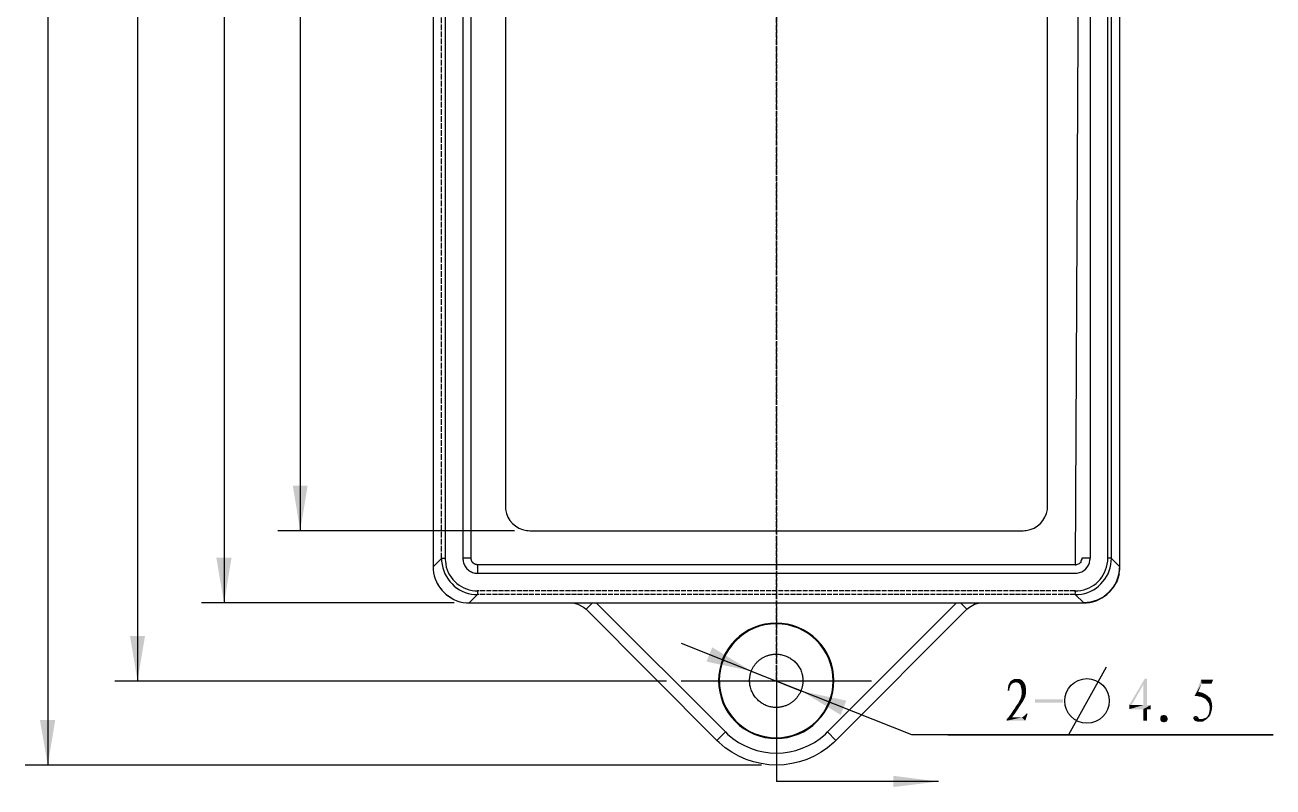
# Model space of a CAD drawing. Header units: millimetres. Extents: x 67 to 592, y -195 to 280.
# Drawn here: x 142.7 to 246.3, y -14.5 to 48.8 of the extents above; entities that cross this region are included whole.
import ezdxf

# ---------------------------------------------------------------- set-up
doc = ezdxf.new("R2010")
doc.units = ezdxf.units.MM
doc.linetypes.add('PDF_IMPORT', pattern=[1, 0.8, -0.2])
doc.layers.add('PDF_图层 1', color=7, linetype='Continuous', true_color=0x231f20)

msp = doc.modelspace()

# ---------------------------------------------------------------- linework, layer by layer
at = {"layer": 'PDF_图层 1', "color": 7, "linetype": 'PDF_IMPORT', "lineweight": -3, "ltscale": 0.486667}
msp.add_lwpolyline([(205.12, 133.04), (205.12, 126.78), (205.12, -7.75)], dxfattribs=at)
at = {"layer": 'PDF_图层 1', "color": 7, "lineweight": -3}
for points in [[(144.62, 131.29), (144.62, 59.33), (144.62, -12.66)], [(152.07, 124.32), (152.07, 59.33), (152.07, -5.66)], [(179.78, 4.53), (179.78, 114.14), (179.07, 114.14), (179.07, 4.53)], [(230.46, 114.14), (229.92, 3.99), (230.01, 3.99)], [(231.17, 114.14), (231.17, 4.53), (230.46, 4.53), (230.46, 4.45)], [(165.58, 111.82), (165.58, 59.33), (165.58, 6.82)], [(182.63, 109.82), (182.63, 8.82)], [(159.26, 59.33), (159.26, 0.83)], [(183.36, 6.82), (163.72, 6.82)], [(184.63, 6.82), (225.61, 6.82)], [(177.35, 4.53), (177.41, 4.53)], [(177.44, 4.53), (177.52, 4.53), (177.61, 4.53)], [(230.38, 4.19), (230.32, 4.13)], [(230.4, 4.28), (230.38, 4.19)], [(230.43, 4.36), (230.4, 4.28)], [(230.46, 4.45), (230.43, 4.36)], [(232.8, 4.53), (232.72, 4.53), (232.63, 4.53)], [(232.89, 4.53), (232.83, 4.53)], [(232.94, 4.5), (233.62, 3.82)], [(229.92, 3.99), (180.31, 3.99), (180.31, 3.29), (229.92, 3.29)], [(230.09, 4.02), (230.01, 3.99)], [(230.18, 4.05), (230.09, 4.02)], [(230.24, 4.08), (230.18, 4.05)], [(230.32, 4.13), (230.24, 4.08)], [(233.57, 3.23), (233.4, 2.67)], [(233.11, 2.16), (232.75, 1.71)], [(233.4, 2.67), (233.11, 2.16)], [(180.31, 1.51), (179.61, 0.83)], [(180.31, 1.82), (180.31, 1.74)], [(180.31, 1.74), (180.31, 1.65)], [(180.31, 1.65), (180.31, 1.6)], [(229.92, 1.74), (229.92, 1.65)], [(229.92, 1.65), (229.92, 1.6)], [(231.76, 1.06), (231.19, 0.89)], [(232.3, 1.34), (231.76, 1.06)], [(232.75, 1.71), (232.3, 1.34)], [(178.37, 0.83), (157.37, 0.83)], [(188.24, 0.83), (188.64, 0.72), (189.09, 0.47), (189.32, 0.3)], [(189.85, 0.83), (189.32, 0.3)], [(189.32, 0.3), (200.18, -10.6)], [(190.16, 0.83), (200.89, -9.89)], [(220.08, 0.83), (209.35, -9.89)], [(210.06, -10.6), (220.92, 0.3), (221.15, 0.47), (221.57, 0.72), (222, 0.83)], [(220.39, 0.83), (220.92, 0.3)], [(231.19, 0.89), (230.63, 0.83)], [(197.22, -2.52), (205.12, -5.66)], [(203.03, -4.84), (205.12, -5.66)], [(232.49, -4.5), (229.36, -10.14)], [(195.98, -5.66), (150.2, -5.66)], [(219.34, -10.14), (246.35, -10.14), (216.35, -10.14), (205.12, -5.66), (197.22, -5.66)], [(205.12, -5.66), (207.21, -6.5)], [(213.02, -5.66), (205.12, -5.66), (205.12, -13.56)], [(205.12, -7.75), (205.12, -14.01)], [(203.88, -12.66), (142.73, -12.66)], [(218.58, -14.01), (205.12, -14.01)]]:
    msp.add_lwpolyline(points, dxfattribs=at)
at = {"layer": 'PDF_图层 1', "color": 7, "linetype": 'PDF_IMPORT', "lineweight": -3, "ltscale": 0.597514}
msp.add_lwpolyline([(205.12, -5.66), (205.12, -5.43), (205.12, 124.07), (205.12, 124.32)], dxfattribs=at)
at = {"layer": 'PDF_图层 1', "color": 7, "lineweight": -3}
for points in [[(232.94, 4.5), (232.94, 114.14), (232.92, 114.36, 0.369815), (230.18, 117.13), (229.92, 117.13)], [(177.3, 114.14), (176.62, 114.81), (176.62, 3.82), (176.62, 3.6, 0.365179), (179.38, 0.83), (179.61, 0.83)], [(176.62, 3.82), (177.3, 4.5), (177.32, 4.28, 0.365135), (180.06, 1.51), (180.31, 1.51)], [(230.63, 0.83), (229.92, 1.51), (230.18, 1.51, 0.36507), (232.92, 4.28), (232.94, 4.5)], [(179.61, 0.83), (230.63, 0.83), (230.86, 0.83, 0.365306), (233.62, 3.6), (233.62, 3.82)], [(200.38, -5.63, 0.416452), (205.09, -10.37, 2.413993), (200.37, -5.63)]]:
    msp.add_lwpolyline(points, format="xyb", dxfattribs=at)
at = {"layer": 'PDF_图层 1', "color": 7, "linetype": 'PDF_IMPORT', "lineweight": -3, "ltscale": 0.585}
msp.add_lwpolyline([(177.3, 4.5), (177.3, 114.14)], dxfattribs=at)
at = {"layer": 'PDF_图层 1', "color": 7, "linetype": 'PDF_IMPORT', "lineweight": -3, "ltscale": 0.004167}
msp.add_lwpolyline([(176.98, 2.41), (177.04, 2.3), (177.49, 1.71), (178.09, 1.26), (178.2, 1.17)], dxfattribs=at)
at = {"layer": 'PDF_图层 1', "color": 7, "linetype": 'PDF_IMPORT', "lineweight": -3, "ltscale": 0.504986}
for points in [[(229.92, 1.82), (180.31, 1.82)], [(229.92, 1.51), (180.31, 1.51)]]:
    msp.add_lwpolyline(points, dxfattribs=at)
at = {"layer": 'PDF_图层 1', "color": 7, "lineweight": -3}
for points in [[(205.09, -10.43, 0.414706), (209.89, -5.63, 0.415926), (205.09, -0.86, 0.41716), (200.32, -5.63, 0.415926)], [(200.35, -10.76), (200.18, -10.6), (200.89, -9.89), (201.06, -10.06, 0.389517), (209.18, -10.06), (209.35, -9.89), (210.06, -10.6), (209.89, -10.76, -0.393065)]]:
    msp.add_lwpolyline(points, format="xyb", close=True, dxfattribs=at)
msp.add_circle((230.9, -7.31), 1.85, dxfattribs=at)
for points, knots in [([(233.57, 3.23), (233.58, 3.43), (233.6, 3.63), (233.62, 3.82), (233.62, 40.82), (233.62, 77.82), (233.62, 114.81), (233.62, 114.9), (233.62, 114.98), (233.62, 115.07), (233.48, 116.52), (232.33, 117.71), (230.86, 117.8), (230.78, 117.81), (230.71, 117.82), (230.63, 117.83)], [0, 0, 0, 0, 1, 1, 1, 2, 2, 2, 3, 3, 3, 4, 4, 4, 5, 5, 5, 5]), ([(232.63, 4.53), (232.63, 41.07), (232.63, 77.6), (232.63, 114.14), (232.63, 114.21), (232.63, 114.29), (232.63, 114.36), (232.49, 115.67), (231.49, 116.73), (230.15, 116.82), (230.08, 116.83), (230, 116.83), (229.92, 116.84)], [0, 0, 0, 0, 1, 1, 1, 2, 2, 2, 3, 3, 3, 4, 4, 4, 4]), ([(177.61, 114.14), (177.61, 77.6), (177.61, 41.07), (177.61, 4.53), (177.62, 4.45), (177.62, 4.36), (177.63, 4.28), (177.71, 2.96), (178.8, 1.95), (180.09, 1.82), (180.16, 1.82), (180.24, 1.82), (180.31, 1.82)], [0, 0, 0, 0, 1, 1, 1, 2, 2, 2, 3, 3, 3, 4, 4, 4, 4]), ([(227.61, 8.82), (227.61, 42.49), (227.61, 76.15), (227.61, 109.82), (227.61, 109.9), (227.61, 109.99), (227.61, 110.07), (227.45, 111.01), (226.8, 111.65), (225.86, 111.82), (225.78, 111.82), (225.69, 111.82), (225.61, 111.82)], [0, 0, 0, 0, 1, 1, 1, 2, 2, 2, 3, 3, 3, 4, 4, 4, 4]), ([(182.63, 8.82), (182.63, 8.74), (182.63, 8.67), (182.63, 8.59), (182.75, 7.66), (183.46, 6.98), (184.38, 6.84), (184.46, 6.83), (184.55, 6.83), (184.63, 6.82)], [0, 0, 0, 0, 1, 1, 1, 2, 2, 2, 3, 3, 3, 3]), ([(225.61, 6.82), (225.69, 6.83), (225.78, 6.83), (225.86, 6.84), (226.78, 6.98), (227.49, 7.66), (227.61, 8.59), (227.61, 8.67), (227.61, 8.74), (227.61, 8.82)], [0, 0, 0, 0, 1, 1, 1, 2, 2, 2, 3, 3, 3, 3]), ([(229.92, 1.74), (229.92, 1.76), (229.92, 1.79), (229.92, 1.82), (230, 1.82), (230.08, 1.82), (230.15, 1.82), (231.5, 1.97), (232.45, 2.93), (232.63, 4.28), (232.63, 4.36), (232.63, 4.45), (232.63, 4.53)], [0, 0, 0, 0, 1, 1, 1, 2, 2, 2, 3, 3, 3, 4, 4, 4, 4]), ([(229.92, 3.29), (229.98, 3.29), (230.04, 3.29), (230.09, 3.29), (230.64, 3.37), (231.08, 3.8), (231.14, 4.36), (231.15, 4.42), (231.16, 4.47), (231.17, 4.53)], [0, 0, 0, 0, 1, 1, 1, 2, 2, 2, 3, 3, 3, 3])]:
    msp.add_open_spline(points, degree=3, knots=knots, dxfattribs=at)
for points, weights, knots in [([(180.31, 3.99), (180.17, 3.99), (180.03, 4.04), (179.93, 4.15), (179.83, 4.25), (179.77, 4.38), (179.78, 4.53), (179.54, 4.53), (179.31, 4.53), (179.07, 4.53), (179.08, 4.47), (179.09, 4.42), (179.1, 4.36), (179.16, 3.8), (179.6, 3.37), (180.15, 3.29), (180.2, 3.29), (180.26, 3.29), (180.31, 3.29)], [1, 0.945694113622, 0.945694113622, 1, 0.945694113622, 0.945694113622, 1, 1, 1, 1, 1, 1, 1, 1, 1, 1, 1, 1, 1], [0, 0, 0, 0, 0.812844, 0.812844, 0.812844, 1.625688, 1.625688, 1.625688, 2.625688, 2.625688, 2.625688, 3.625688, 3.625688, 3.625688, 4.625688, 4.625688, 4.625688, 5.625688, 5.625688, 5.625688, 5.625688]), ([(205.09, -7.86), (206.39, -7.85), (207.31, -6.93), (207.32, -5.63), (207.32, -4.42), (206.31, -3.43), (205.09, -3.43), (203.8, -3.43), (202.89, -4.34), (202.89, -5.63), (202.89, -6.84), (203.88, -7.86), (205.09, -7.86)], [1, 0.809540159832, 0.809540159832, 1, 1, 1, 1, 0.805342808264, 0.805342808264, 1, 1, 1, 1], [0, 0, 0, 0, 1.550317, 1.550317, 1.550317, 2.550317, 2.550317, 2.550317, 4.118545, 4.118545, 4.118545, 5.118545, 5.118545, 5.118545, 5.118545])]:
    msp.add_rational_spline(points, weights, degree=3, knots=knots, dxfattribs=at)
at = {"layer": 'PDF_图层 1', "color": 7, "transparency": 33554559}
for points in [[(165.58, 6.82), (166.2, 10.57), (164.96, 10.57)], [(159.26, 0.83), (159.88, 4.59), (158.61, 4.59)], [(152.07, -5.66), (152.69, -1.93), (151.45, -1.93)], [(203.03, -4.84), (199.79, -2.86), (199.31, -4.05)], [(224.37, -6.08), (224.34, -6.19), (224.53, -6.08)], [(224.34, -6.19), (224.51, -6.19), (224.53, -6.08)], [(224.34, -6.19), (224.34, -6.31), (224.51, -6.19)], [(224.34, -6.31), (224.45, -6.33), (224.51, -6.19)], [(224.39, -5.97), (224.37, -6.08), (224.59, -5.97)], [(224.37, -6.08), (224.53, -6.08), (224.59, -5.97)], [(224.42, -5.88), (224.39, -5.97), (224.68, -5.88)], [(224.39, -5.97), (224.59, -5.97), (224.68, -5.88)], [(224.48, -5.83), (224.42, -5.88), (224.76, -5.83)], [(224.42, -5.88), (224.68, -5.88), (224.76, -5.83)], [(224.51, -5.74), (224.48, -5.83), (224.99, -5.77)], [(224.48, -5.83), (224.87, -5.8), (224.99, -5.77)], [(224.48, -5.83), (224.76, -5.83), (224.87, -5.8)], [(224.53, -5.71), (224.51, -5.74), (225.58, -5.66)], [(224.51, -5.74), (224.99, -5.77), (225.58, -5.66)], [(224.62, -5.63), (224.53, -5.71), (225.58, -5.66)], [(224.7, -5.57), (224.62, -5.63), (225.47, -5.57)], [(225.47, -5.57), (224.62, -5.63), (225.58, -5.66)], [(224.82, -5.52), (224.7, -5.57), (225.38, -5.52)], [(225.38, -5.52), (224.7, -5.57), (225.47, -5.57)], [(225.1, -5.49), (224.82, -5.52), (225.3, -5.49)], [(224.9, -5.49), (224.82, -5.52), (225.1, -5.49)], [(225.3, -5.49), (224.82, -5.52), (225.38, -5.52)], [(225.58, -5.66), (224.99, -5.77), (225.66, -5.77)], [(224.99, -5.77), (225.13, -5.8), (225.66, -5.77)], [(225.13, -5.8), (225.21, -5.83), (225.66, -5.77)], [(225.21, -5.83), (225.3, -5.91), (225.66, -5.77)], [(225.66, -5.77), (225.3, -5.91), (225.75, -5.91)], [(225.3, -5.91), (225.38, -6), (225.75, -5.91)], [(225.75, -5.91), (225.38, -6), (225.81, -6.08)], [(225.38, -6), (225.41, -6.14), (225.81, -6.08)], [(225.41, -6.14), (225.44, -6.25), (225.81, -6.08)], [(225.81, -6.08), (225.44, -6.25), (225.83, -6.25)], [(235.88, -5.46), (235.57, -5.97), (234.41, -7.63)], [(235.88, -5.46), (234.41, -7.63), (235.71, -5.46)], [(234.41, -7.63), (235.57, -5.97), (234.61, -7.66)], [(235.57, -5.97), (235.57, -7.66), (235.88, -5.46)], [(235.88, -5.46), (235.57, -7.66), (235.88, -7.66)], [(240.42, -5.88), (239.83, -6.9), (240.37, -5.54)], [(240.42, -5.88), (240.14, -6.56), (239.83, -6.9)], [(240.37, -5.54), (240.42, -5.88), (241.38, -5.54)], [(240.42, -5.88), (241.24, -5.88), (241.38, -5.54)], [(207.21, -6.5), (210.45, -8.48), (210.93, -7.29)], [(224.34, -6.31), (224.31, -6.45), (224.45, -6.33)], [(224.45, -6.33), (224.31, -6.45), (224.45, -6.45)], [(225.3, -7.29), (225.24, -7.41), (225.69, -7.15)], [(225.24, -7.41), (225.55, -7.41), (225.69, -7.15)], [(225.38, -7.12), (225.3, -7.29), (225.69, -7.15)], [(225.44, -6.96), (225.38, -7.12), (225.78, -6.96)], [(225.38, -7.12), (225.69, -7.15), (225.78, -6.96)], [(225.44, -6.25), (225.47, -6.42), (225.83, -6.25)], [(225.47, -6.79), (225.44, -6.96), (225.83, -6.7)], [(225.44, -6.96), (225.78, -6.96), (225.83, -6.7)], [(225.83, -6.25), (225.47, -6.42), (225.83, -6.48)], [(225.47, -6.42), (225.47, -6.59), (225.83, -6.48)], [(225.83, -6.48), (225.47, -6.59), (225.83, -6.7)], [(225.47, -6.59), (225.47, -6.79), (225.83, -6.7)], [(226.59, -7.18), (226.59, -7.46), (228.91, -7.18)], [(228.91, -7.18), (226.59, -7.46), (228.91, -7.46)], [(240.14, -6.56), (239.83, -6.9), (240.42, -6.62)], [(240.42, -6.62), (239.83, -6.9), (240.62, -6.7)], [(240.62, -6.7), (239.83, -6.9), (240.82, -6.81)], [(239.83, -6.9), (240, -6.9), (240.82, -6.81)], [(240, -6.9), (240.14, -6.93), (240.82, -6.81)], [(240.14, -6.93), (240.28, -6.96), (240.82, -6.81)], [(240.82, -6.81), (240.28, -6.96), (240.99, -6.96)], [(240.28, -6.96), (240.39, -6.98), (240.99, -6.96)], [(240.39, -6.98), (240.54, -7.04), (240.99, -6.96)], [(240.54, -7.04), (240.59, -7.07), (240.99, -6.96)], [(240.99, -6.96), (240.59, -7.07), (241.13, -7.07)], [(240.59, -7.07), (240.7, -7.12), (241.13, -7.07)], [(240.7, -7.12), (240.79, -7.21), (241.13, -7.07)], [(241.13, -7.07), (240.79, -7.21), (241.21, -7.27)], [(240.79, -7.21), (240.9, -7.35), (241.21, -7.27)], [(224.79, -8.08), (224.62, -8.34), (224.96, -8.31)], [(224.93, -7.89), (224.79, -8.08), (225.18, -7.97)], [(224.79, -8.08), (224.96, -8.31), (225.18, -7.97)], [(225.04, -7.69), (224.93, -7.89), (225.38, -7.66)], [(224.93, -7.89), (225.18, -7.97), (225.38, -7.66)], [(225.16, -7.55), (225.04, -7.69), (225.38, -7.66)], [(225.24, -7.41), (225.16, -7.55), (225.55, -7.41)], [(225.16, -7.55), (225.38, -7.66), (225.55, -7.41)], [(234.41, -7.63), (234.41, -8), (234.61, -7.66)], [(235.88, -7.66), (234.41, -8), (236.19, -7.66)], [(235.57, -7.66), (234.41, -8), (235.88, -7.66)], [(234.61, -7.66), (234.41, -8), (235.57, -7.66)], [(234.41, -8), (235.57, -8), (236.19, -7.66)], [(235.57, -8), (235.88, -8), (236.19, -7.66)], [(235.57, -8), (235.57, -8.96), (235.88, -8)], [(235.88, -8), (235.57, -8.96), (235.88, -8.96)], [(236.19, -7.66), (235.88, -8), (236.19, -8)], [(241.21, -7.27), (240.9, -7.35), (241.27, -7.49)], [(240.9, -7.35), (241.02, -7.52), (241.27, -7.49)], [(241.04, -8.31), (240.99, -8.45), (241.21, -8.28)], [(240.99, -8.45), (241.13, -8.51), (241.21, -8.28)], [(241.02, -7.52), (241.07, -7.72), (241.27, -7.49)], [(241.07, -8.11), (241.04, -8.31), (241.21, -8.28)], [(241.27, -7.49), (241.07, -7.72), (241.3, -7.77)], [(241.07, -7.72), (241.1, -7.91), (241.3, -7.77)], [(241.1, -7.91), (241.07, -8.11), (241.27, -8.03)], [(241.07, -8.11), (241.21, -8.28), (241.27, -8.03)], [(241.1, -7.91), (241.27, -8.03), (241.3, -7.77)], [(144.62, -12.66), (145.24, -8.9), (143.97, -8.9)], [(224.45, -8.59), (224.22, -8.85), (224.68, -8.68)], [(224.68, -8.68), (224.22, -8.85), (225.49, -8.68)], [(224.22, -8.85), (224.22, -8.96), (225.49, -8.68)], [(225.49, -8.68), (224.22, -8.96), (225.78, -8.96)], [(224.62, -8.34), (224.45, -8.59), (224.96, -8.31)], [(224.45, -8.59), (224.68, -8.68), (224.96, -8.31)], [(225.61, -8.62), (225.49, -8.68), (225.78, -8.96)], [(225.61, -8.62), (225.69, -8.56), (225.97, -8.37)], [(225.61, -8.62), (225.78, -8.96), (225.97, -8.37)], [(225.78, -8.48), (225.69, -8.56), (225.97, -8.37)], [(225.86, -8.37), (225.78, -8.48), (225.97, -8.37)], [(237.01, -8.65), (236.98, -8.76), (237.57, -8.68)], [(237.57, -8.68), (236.98, -8.76), (237.6, -8.76)], [(236.98, -8.76), (236.98, -8.85), (237.6, -8.76)], [(237.6, -8.76), (236.98, -8.85), (237.6, -8.85)], [(236.98, -8.85), (237.01, -8.93), (237.6, -8.85)], [(237.06, -8.54), (237.01, -8.59), (237.49, -8.54)], [(237.49, -8.54), (237.01, -8.59), (237.54, -8.59)], [(237.01, -8.59), (237.01, -8.65), (237.54, -8.59)], [(237.54, -8.59), (237.01, -8.65), (237.57, -8.68)], [(237.01, -8.93), (237.57, -8.93), (237.6, -8.85)], [(237.01, -8.93), (237.04, -8.99), (237.57, -8.93)], [(237.04, -8.99), (237.52, -9.02), (237.57, -8.93)], [(237.04, -8.99), (237.09, -9.04), (237.52, -9.02)], [(237.12, -8.51), (237.06, -8.54), (237.43, -8.51)], [(237.43, -8.51), (237.06, -8.54), (237.49, -8.54)], [(237.09, -9.04), (237.46, -9.04), (237.52, -9.02)], [(237.09, -9.04), (237.21, -9.07), (237.46, -9.04)], [(237.29, -8.48), (237.12, -8.51), (237.43, -8.51)], [(237.21, -9.07), (237.38, -9.07), (237.46, -9.04)], [(237.21, -9.07), (237.29, -9.1), (237.38, -9.07)], [(239.74, -8.71), (239.72, -8.76), (240.17, -8.73)], [(239.72, -8.76), (239.74, -8.82), (240.17, -8.73)], [(240.08, -8.62), (239.74, -8.68), (240.14, -8.68)], [(240.17, -8.73), (239.74, -8.82), (240.2, -8.82)], [(239.77, -8.62), (239.74, -8.68), (240.08, -8.62)], [(239.74, -8.68), (239.74, -8.7), (240.14, -8.68)], [(240.14, -8.68), (239.75, -8.7), (240.17, -8.73)], [(239.74, -8.82), (239.77, -8.85), (240.2, -8.82)], [(239.83, -8.59), (239.77, -8.62), (240.03, -8.59)], [(240.03, -8.59), (239.77, -8.62), (240.08, -8.62)], [(240.2, -8.82), (239.77, -8.85), (240.85, -8.82)], [(239.77, -8.85), (239.8, -8.9), (240.85, -8.82)], [(239.8, -8.9), (240.68, -8.93), (240.85, -8.82)], [(239.8, -8.9), (239.86, -8.96), (240.68, -8.93)], [(239.94, -8.56), (239.83, -8.59), (240.03, -8.59)], [(239.86, -8.96), (239.94, -8.99), (240.68, -8.93)], [(239.94, -8.99), (240.03, -9.02), (240.68, -8.93)], [(240.03, -9.02), (240.54, -9.02), (240.68, -8.93)], [(240.03, -9.02), (240.17, -9.04), (240.54, -9.02)], [(240.17, -9.04), (240.34, -9.04), (240.54, -9.02)], [(240.54, -8.79), (240.45, -8.82), (240.99, -8.68)], [(240.45, -8.82), (240.85, -8.82), (240.99, -8.68)], [(240.62, -8.76), (240.54, -8.79), (240.99, -8.68)], [(240.7, -8.73), (240.62, -8.76), (240.99, -8.68)], [(240.79, -8.71), (240.7, -8.73), (240.99, -8.68)], [(240.85, -8.65), (240.79, -8.71), (240.99, -8.68)], [(240.9, -8.59), (240.85, -8.65), (241.13, -8.51)], [(240.85, -8.65), (240.99, -8.68), (241.13, -8.51)], [(240.99, -8.45), (240.9, -8.59), (241.13, -8.51)], [(218.58, -14.01), (214.83, -14.46), (214.83, -13.53)]]:
    msp.add_solid(points, dxfattribs=at)
at = {"layer": 'PDF_图层 1', "color": 7, "lineweight": -3, "transparency": 33554559}
for points in [[(177.3, 4.5), (177.3, 4.47), (177.32, 4.5), (177.32, 4.47)], [(177.32, 4.53), (177.32, 4.5), (177.35, 4.53), (177.35, 4.5)], [(177.41, 4.53), (177.41, 4.5), (177.44, 4.53), (177.44, 4.5)], [(232.83, 4.53), (232.83, 4.5), (232.86, 4.53), (232.86, 4.5)], [(232.92, 4.53), (232.92, 4.5), (232.94, 4.53), (232.94, 4.5)], [(232.94, 4.5), (232.94, 4.47), (232.97, 4.5), (232.97, 4.47)], [(180.31, 1.57), (180.31, 1.48), (180.34, 1.57), (180.34, 1.48)], [(229.93, 1.57), (229.93, 1.48), (229.95, 1.57), (229.95, 1.48)], [(205.12, -14.01), (205.12, -14.04), (205.15, -14.01), (205.15, -14.04)]]:
    msp.add_solid(points, dxfattribs=at)

doc.saveas('drawing.dxf')
